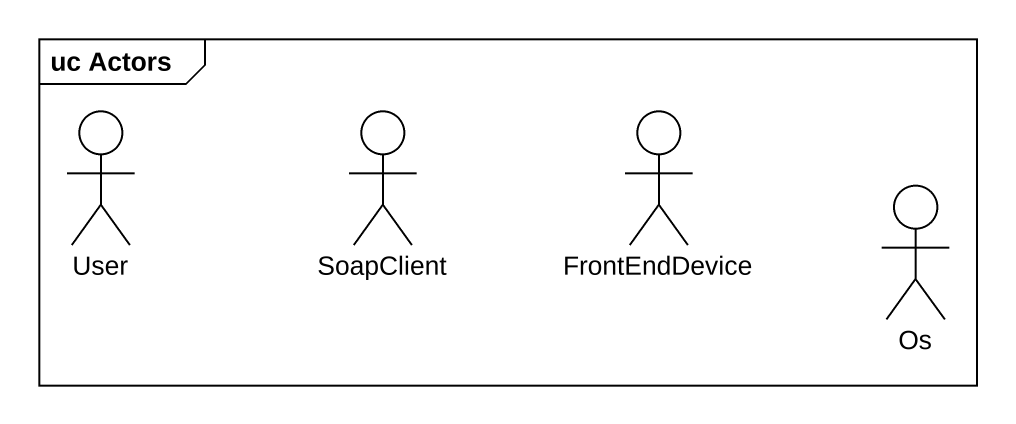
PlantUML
@startuml
mainframe uc Actors
actor User
actor SoapClient
actor FrontEndDevice
actor Os
@enduml
